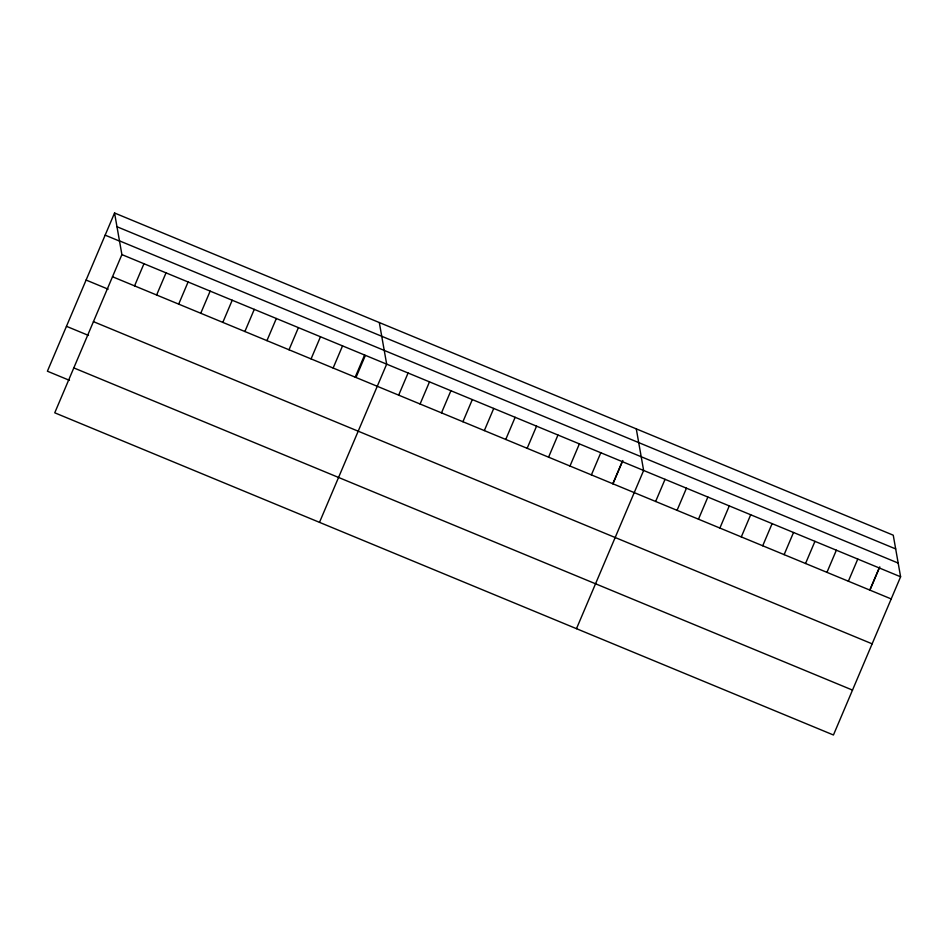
<?xml version="1.0" encoding="UTF-8"?>
<svg xmlns="http://www.w3.org/2000/svg" width="948" height="948" viewBox="0 0 948 948"><rect width="100%" height="100%" fill="white"/><g stroke="black" fill="none" stroke-linecap="round" stroke-linejoin="round"><path stroke-width="1.42" d="M114.554 213.004L121.901 254.597L54.747 412.807L833.446 734.996L900.6 576.787L893.253 535.193L114.554 213.004L47.4 371.213L69.465 380.338M134.569 285.869L143.966 263.722M156.621 295.006L166.03 272.858M178.686 304.13L188.095 281.983M200.751 313.255L210.16 291.107M222.816 322.391L232.213 300.243M244.88 331.516L254.277 309.368M266.945 340.64L276.342 318.492M289.01 349.776L298.407 327.629M311.074 358.901L320.471 336.753M333.127 368.037L342.536 345.89M355.192 377.162L364.601 355.014M356.045 377.351L365.288 355.583M319.5 522.348L386.666 364.139L379.307 322.545M398.67 395.15L408.078 373.002M420.083 404.014L429.491 381.866M441.495 412.866L450.904 390.718M462.92 421.73L472.317 399.582M484.333 430.593L493.73 408.446M505.746 439.457L515.143 417.31M527.159 448.309L536.556 426.162M548.572 457.173L557.969 435.025M569.985 466.037L579.382 443.889M591.398 474.889L600.807 452.741M612.811 483.753L622.22 461.605M613.024 483.681L622.836 460.55M576.479 628.678L643.633 470.469L636.286 428.875M655.637 501.48L665.046 479.333M677.062 510.332L686.459 488.184M698.475 519.196L707.872 497.048M719.888 528.06L729.285 505.912M741.3 536.912L750.697 514.764M762.713 545.775L772.11 523.628M784.126 554.639L793.523 532.492M805.539 563.503L814.948 541.355M826.952 572.355L836.361 550.207M848.365 581.219L857.774 559.071M869.79 590.083L879.187 567.935M869.991 590L879.803 566.868M116.983 226.726L895.682 548.928M119.484 240.863L898.171 563.065M105.157 235.151L119.424 241.053M121.901 254.597L900.6 576.787M112.504 276.745L891.203 598.935M86.09 280.051L108.155 289.176M93.437 321.645L872.136 643.834M66.455 326.313L88.52 335.438M73.802 367.907L852.501 690.097"/></g></svg>
